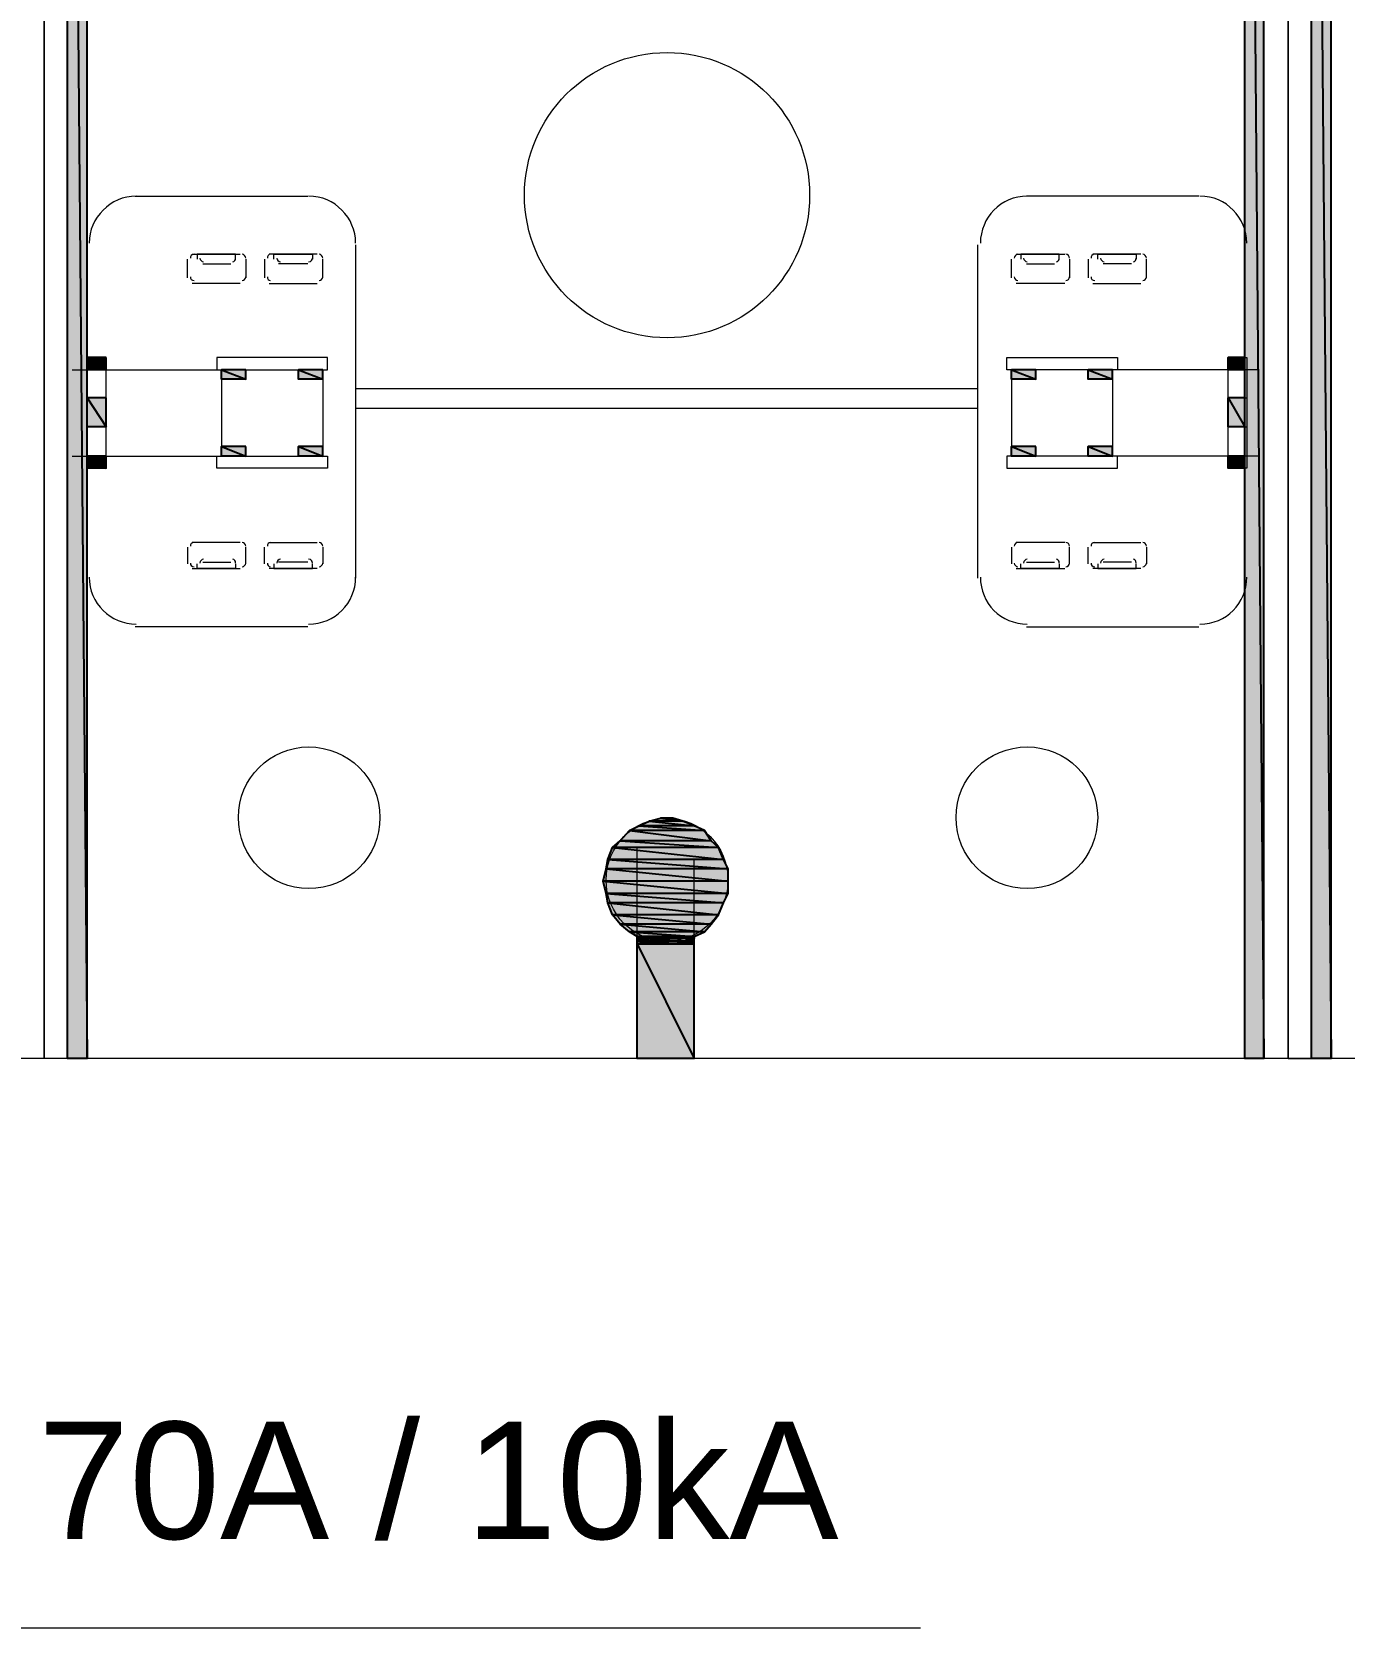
# Model space of a CAD drawing. Header units: millimetres. Extents: x 40 to 176, y -32 to 59.
# Drawn here: x 110.044 to 111.997, y -6.874 to -4.498 of the extents above; entities that cross this region are included whole.
import ezdxf

# ---------------------------------------------------------------- set-up
doc = ezdxf.new("R2010")
doc.units = ezdxf.units.MM
doc.layers.add('15 - Quadro de medição', color=6, linetype='Continuous')
doc.styles.add('Arial0', font='arial.ttf', dxfattribs={"height": 3.14658})

msp = doc.modelspace()

# ---------------------------------------------------------------- hatches: boundary and pattern name
at = {"layer": '15 - Quadro de medição', "true_color": 0x000007}
h = msp.add_hatch(color=7, dxfattribs=at)
h.paths.add_polyline_path([(110.126, -2.6836), (110.0967, -2.6836), (110.126, -6.026)])
h.paths.add_polyline_path([(110.0967, -2.6836), (110.126, -6.026), (110.0967, -6.026)])
h = msp.add_hatch(color=7, dxfattribs=at)
h.paths.add_polyline_path([(111.8775, -2.6836), (111.8496, -2.6836), (111.8775, -6.026)])
h.paths.add_polyline_path([(111.8496, -2.6836), (111.8775, -6.026), (111.8496, -6.026)])
h = msp.add_hatch(color=7, dxfattribs=at)
h.paths.add_polyline_path([(111.9781, -2.6836), (111.9488, -2.6836), (111.9781, -6.026)])
h.paths.add_polyline_path([(111.9488, -2.6836), (111.9781, -6.026), (111.9488, -6.026)])
h = msp.add_hatch(color=7, dxfattribs=at)
h.paths.add_polyline_path([(110.1539, -4.9826), (110.126, -4.9826), (110.1539, -5.0008)])
h.paths.add_polyline_path([(110.126, -4.9826), (110.1539, -5.0008), (110.126, -5.0008)])
h = msp.add_hatch(color=7, dxfattribs=at)
h.paths.add_polyline_path([(111.8496, -4.9826), (111.8244, -4.9826), (111.8496, -5.0008)])
h.paths.add_polyline_path([(111.8244, -4.9826), (111.8496, -5.0008), (111.8244, -5.0008)])
h = msp.add_hatch(color=7, dxfattribs=at)
h.paths.add_polyline_path([(110.362, -5.0008), (110.3257, -5.0008), (110.362, -5.0148)])
h.paths.add_polyline_path([(110.3257, -5.0008), (110.362, -5.0148), (110.3257, -5.0148)])
h = msp.add_hatch(color=7, dxfattribs=at)
h.paths.add_polyline_path([(110.4766, -5.0008), (110.4403, -5.0008), (110.4766, -5.0148)])
h.paths.add_polyline_path([(110.4403, -5.0008), (110.4766, -5.0148), (110.4403, -5.0148)])
h = msp.add_hatch(color=7, dxfattribs=at)
h.paths.add_polyline_path([(111.5381, -5.0008), (111.5018, -5.0008), (111.5381, -5.0148)])
h.paths.add_polyline_path([(111.5018, -5.0008), (111.5381, -5.0148), (111.5018, -5.0148)])
h = msp.add_hatch(color=7, dxfattribs=at)
h.paths.add_polyline_path([(111.6526, -5.0008), (111.6163, -5.0008), (111.6526, -5.0148)])
h.paths.add_polyline_path([(111.6163, -5.0008), (111.6526, -5.0148), (111.6163, -5.0148)])
h = msp.add_hatch(color=7, dxfattribs=at)
h.paths.add_polyline_path([(110.1539, -5.0427), (110.126, -5.0427), (110.1539, -5.086)])
h.paths.add_polyline_path([(110.126, -5.0427), (110.1539, -5.086), (110.126, -5.086)])
h = msp.add_hatch(color=7, dxfattribs=at)
h.paths.add_polyline_path([(111.8496, -5.0427), (111.8244, -5.0427), (111.8496, -5.086)])
h.paths.add_polyline_path([(111.8244, -5.0427), (111.8496, -5.086), (111.8244, -5.086)])
h = msp.add_hatch(color=7, dxfattribs=at)
h.paths.add_polyline_path([(110.1539, -5.1293), (110.126, -5.1293), (110.1539, -5.1475)])
h.paths.add_polyline_path([(110.126, -5.1293), (110.1539, -5.1475), (110.126, -5.1475)])
h = msp.add_hatch(color=7, dxfattribs=at)
h.paths.add_polyline_path([(110.362, -5.1153), (110.3257, -5.1153), (110.362, -5.1293)])
h.paths.add_polyline_path([(110.3257, -5.1153), (110.362, -5.1293), (110.3257, -5.1293)])
h = msp.add_hatch(color=7, dxfattribs=at)
h.paths.add_polyline_path([(110.4766, -5.1153), (110.4403, -5.1153), (110.4766, -5.1293)])
h.paths.add_polyline_path([(110.4403, -5.1153), (110.4766, -5.1293), (110.4403, -5.1293)])
h = msp.add_hatch(color=7, dxfattribs=at)
h.paths.add_polyline_path([(111.5381, -5.1153), (111.5018, -5.1153), (111.5381, -5.1293)])
h.paths.add_polyline_path([(111.5018, -5.1153), (111.5381, -5.1293), (111.5018, -5.1293)])
h = msp.add_hatch(color=7, dxfattribs=at)
h.paths.add_polyline_path([(111.6526, -5.1153), (111.6163, -5.1153), (111.6526, -5.1293)])
h.paths.add_polyline_path([(111.6163, -5.1153), (111.6526, -5.1293), (111.6163, -5.1293)])
h = msp.add_hatch(color=7, dxfattribs=at)
h.paths.add_polyline_path([(111.8496, -5.1293), (111.8244, -5.1293), (111.8496, -5.1475)])
h.paths.add_polyline_path([(111.8244, -5.1293), (111.8496, -5.1475), (111.8244, -5.1475)])
h = msp.add_hatch(color=7, dxfattribs=at)
h.paths.add_polyline_path([(111.0129, -5.6726), (110.9626, -5.6726), (111.0297, -5.6796)])
h.paths.add_polyline_path([(110.9626, -5.6726), (111.0297, -5.6796), (110.9473, -5.6796)])
h = msp.add_hatch(color=7, dxfattribs=at)
h.paths.add_polyline_path([(110.9976, -5.6685), (110.9794, -5.6685), (111.0129, -5.6726)])
h.paths.add_polyline_path([(110.9794, -5.6685), (111.0129, -5.6726), (110.9626, -5.6726)])
h = msp.add_hatch(color=7, dxfattribs=at)
h.paths.add_polyline_path([(111.0548, -5.702), (110.9193, -5.702), (111.066, -5.7118)])
h.paths.add_polyline_path([(110.9193, -5.702), (111.066, -5.7118), (110.9082, -5.7118)])
h = msp.add_hatch(color=7, dxfattribs=at)
h.paths.add_polyline_path([(111.0451, -5.6866), (110.9333, -5.6866), (111.0548, -5.702)])
h.paths.add_polyline_path([(110.9333, -5.6866), (111.0548, -5.702), (110.9193, -5.702)])
h = msp.add_hatch(color=7, dxfattribs=at)
h.paths.add_polyline_path([(111.0297, -5.6796), (110.9473, -5.6796), (111.0451, -5.6866)])
h.paths.add_polyline_path([(110.9473, -5.6796), (111.0451, -5.6866), (110.9333, -5.6866)])
h = msp.add_hatch(color=7, dxfattribs=at)
h.paths.add_polyline_path([(111.066, -5.7118), (110.9082, -5.7118), (111.073, -5.7299)])
h.paths.add_polyline_path([(110.9082, -5.7118), (111.073, -5.7299), (110.9012, -5.7299)])
h = msp.add_hatch(color=7, dxfattribs=at)
h.paths.add_polyline_path([(111.08, -5.7439), (110.8984, -5.7439), (111.08, -5.762)])
h.paths.add_polyline_path([(110.8984, -5.7439), (111.08, -5.762), (110.8942, -5.762)])
h = msp.add_hatch(color=7, dxfattribs=at)
h.paths.add_polyline_path([(111.073, -5.7299), (110.9012, -5.7299), (111.08, -5.7439)])
h.paths.add_polyline_path([(110.9012, -5.7299), (111.08, -5.7439), (110.8984, -5.7439)])
h = msp.add_hatch(color=7, dxfattribs=at)
h.paths.add_polyline_path([(111.08, -5.762), (110.8942, -5.762), (111.08, -5.7802)])
h.paths.add_polyline_path([(110.8942, -5.762), (111.08, -5.7802), (110.8984, -5.7802)])
h = msp.add_hatch(color=7, dxfattribs=at)
h.paths.add_polyline_path([(111.08, -5.7802), (110.8984, -5.7802), (111.073, -5.7942)])
h.paths.add_polyline_path([(110.8984, -5.7802), (111.073, -5.7942), (110.9012, -5.7942)])
h = msp.add_hatch(color=7, dxfattribs=at)
h.paths.add_polyline_path([(111.073, -5.7942), (110.9012, -5.7942), (111.066, -5.8123)])
h.paths.add_polyline_path([(110.9012, -5.7942), (111.066, -5.8123), (110.9082, -5.8123)])
h = msp.add_hatch(color=7, dxfattribs=at)
h.paths.add_polyline_path([(111.066, -5.8123), (110.9082, -5.8123), (111.0548, -5.8263)])
h.paths.add_polyline_path([(110.9082, -5.8123), (111.0548, -5.8263), (110.9193, -5.8263)])
h = msp.add_hatch(color=7, dxfattribs=at)
h.paths.add_polyline_path([(111.0548, -5.8263), (110.9193, -5.8263), (111.0451, -5.8375)])
h.paths.add_polyline_path([(110.9193, -5.8263), (111.0451, -5.8375), (110.9333, -5.8375)])
h = msp.add_hatch(color=7, dxfattribs=at)
h.paths.add_polyline_path([(111.0451, -5.8375), (110.9333, -5.8375), (111.0297, -5.8444)])
h.paths.add_polyline_path([(110.9333, -5.8375), (111.0297, -5.8444), (110.9445, -5.8444)])
h = msp.add_hatch(color=7, dxfattribs=at)
h.paths.add_polyline_path([(110.9473, -5.8444), (110.9445, -5.8444), (110.9557, -5.8472)])
h.paths.add_polyline_path([(110.9445, -5.8444), (110.9557, -5.8472), (110.9445, -5.8472)])
h = msp.add_hatch(color=7, dxfattribs=at)
h.paths.add_polyline_path([(111.0297, -5.8444), (110.9473, -5.8444), (111.0199, -5.8472)])
h.paths.add_polyline_path([(110.9473, -5.8444), (111.0199, -5.8472), (110.9557, -5.8472)])
h = msp.add_hatch(color=7, dxfattribs=at)
h.paths.add_polyline_path([(111.0297, -5.8472), (111.0297, -5.8444)])
h.paths.add_polyline_path([(111.0297, -5.8444), (111.0297, -5.8472), (111.0199, -5.8472)])
h = msp.add_hatch(color=7, dxfattribs=at)
h.paths.add_polyline_path([(110.9557, -5.8472), (110.9445, -5.8472), (110.9626, -5.8514)])
h.paths.add_polyline_path([(110.9445, -5.8472), (110.9626, -5.8514), (110.9445, -5.8514)])
h = msp.add_hatch(color=7, dxfattribs=at)
h.paths.add_polyline_path([(110.9626, -5.8514), (110.9445, -5.8514), (110.9766, -5.8556)])
h.paths.add_polyline_path([(110.9445, -5.8514), (110.9766, -5.8556), (110.9445, -5.8556)])
h = msp.add_hatch(color=7, dxfattribs=at)
h.paths.add_polyline_path([(110.9794, -5.8556), (110.9794, -5.8542), (110.9445, -5.8556)])
h.paths.add_polyline_path([(110.9794, -5.8556), (110.9445, -5.8556), (110.9766, -5.8556)])
h = msp.add_hatch(color=7, dxfattribs=at)
h.paths.add_polyline_path([(110.9445, -5.8556), (110.9794, -5.8556), (110.9794, -5.8542)])
h.paths.add_polyline_path([(110.9794, -5.8556), (110.9794, -5.8542), (110.9445, -5.8556)])
h = msp.add_hatch(color=7, dxfattribs=at)
h.paths.add_polyline_path([(111.0297, -5.8556), (110.9445, -5.8556), (111.0297, -6.026)])
h.paths.add_polyline_path([(110.9445, -5.8556), (111.0297, -6.026), (110.9445, -6.026)])
h = msp.add_hatch(color=7, dxfattribs=at)
h.paths.add_polyline_path([(111.0199, -5.8472), (110.9557, -5.8472), (111.0157, -5.8514)])
h.paths.add_polyline_path([(110.9557, -5.8472), (111.0157, -5.8514), (110.9626, -5.8514)])
h = msp.add_hatch(color=7, dxfattribs=at)
h.paths.add_polyline_path([(111.0129, -5.8514), (111.0115, -5.8514), (110.9626, -5.8514)])
h.paths.add_polyline_path([(111.0129, -5.8514), (110.9626, -5.8514), (111.0157, -5.8514)])
h = msp.add_hatch(color=7, dxfattribs=at)
h.paths.add_polyline_path([(111.0129, -5.8514), (110.9626, -5.8514), (111.0018, -5.8556)])
h.paths.add_polyline_path([(110.9626, -5.8514), (111.0018, -5.8556), (110.9766, -5.8556)])
h = msp.add_hatch(color=7, dxfattribs=at)
h.paths.add_polyline_path([(110.9976, -5.8556), (111.0297, -5.8556), (111.0297, -5.8542)])
h.paths.add_polyline_path([(111.0297, -5.8556), (111.0297, -5.8542), (110.9976, -5.8556)])
h = msp.add_hatch(color=7, dxfattribs=at)
h.paths.add_polyline_path([(111.0297, -5.8514), (111.0129, -5.8514), (111.0297, -5.8556)])
h.paths.add_polyline_path([(111.0129, -5.8514), (111.0297, -5.8556), (111.0018, -5.8556)])
h = msp.add_hatch(color=7, dxfattribs=at)
h.paths.add_polyline_path([(111.0297, -5.8472), (111.0199, -5.8472), (111.0297, -5.8514)])
h.paths.add_polyline_path([(111.0199, -5.8472), (111.0297, -5.8514), (111.0157, -5.8514)])

# ---------------------------------------------------------------- linework, layer by layer
at = {"layer": '15 - Quadro de medição', "color": 7, "linetype": 'Continuous', "lineweight": 20, "true_color": 0x000007}
for points in [[(108.2082, -2.319), (110.0617, -2.319), (110.0617, -6.026), (108.2082, -6.026)], [(110.0617, -2.319), (111.9138, -2.319), (111.9138, -6.026), (110.0617, -6.026)], [(111.9138, -2.319), (113.7687, -2.319), (113.7687, -6.026), (111.9138, -6.026)], [(110.1539, -4.9826), (110.126, -4.9826), (110.126, -5.1475), (110.1539, -5.1475)], [(111.8244, -4.9826), (111.8524, -4.9826), (111.8524, -5.1475), (111.8244, -5.1475)], [(110.3257, -5.0148), (110.362, -5.0148), (110.362, -5.0008), (110.3257, -5.0008)], [(110.4766, -5.0148), (110.4403, -5.0148), (110.4403, -5.0008), (110.4766, -5.0008)], [(111.5018, -5.0148), (111.5381, -5.0148), (111.5381, -5.0008), (111.5018, -5.0008)], [(111.6526, -5.0148), (111.6163, -5.0148), (111.6163, -5.0008), (111.6526, -5.0008)], [(110.3257, -5.1153), (110.362, -5.1153), (110.362, -5.1293), (110.3257, -5.1293)], [(110.4766, -5.1153), (110.4403, -5.1153), (110.4403, -5.1293), (110.4766, -5.1293)], [(111.5018, -5.1153), (111.5381, -5.1153), (111.5381, -5.1293), (111.5018, -5.1293)], [(111.6526, -5.1153), (111.6163, -5.1153), (111.6163, -5.1293), (111.6526, -5.1293)]]:
    msp.add_lwpolyline(points, close=True, dxfattribs=at)
for points in [[(110.133, -2.4615), (111.8496, -2.4615), (111.8496, -6.026), (110.126, -6.026), (110.1246, -6.026), (110.0617, -6.026)], [(110.126, -6.026), (110.126, -2.4685), (110.126, -2.4685)], [(110.0617, -2.5481), (110.0617, -6.026), (108.2082, -6.026), (108.2082, -2.5481)], [(111.9138, -2.5481), (111.9138, -6.026), (110.0617, -6.026), (110.0617, -2.5481)], [(110.0967, -2.6836), (110.0967, -6.026), (110.126, -6.026), (110.0827, -6.026)], [(111.8496, -6.026), (111.8775, -6.026), (111.8775, -2.6836)], [(111.9781, -6.026), (111.9488, -6.026), (111.9488, -2.6836)], [(110.1972, -4.7424), (110.4542, -4.7424), (110.4542, -4.7424)], [(111.7811, -4.7424), (111.5241, -4.7424), (111.5241, -4.7424)], [(110.126, -5.3109), (110.126, -4.815), (110.126, -4.815)], [(110.5255, -4.815), (110.5255, -5.0287), (110.5255, -5.3109)], [(111.4515, -4.815), (111.4515, -5.0287), (111.4515, -5.3109)], [(111.8496, -5.3109), (111.8496, -4.815), (111.8496, -4.815)], [(110.2754, -4.8639), (110.2754, -4.836), (110.2754, -4.836)], [(110.2824, -4.829), (110.3537, -4.829), (110.3537, -4.829)], [(110.3467, -4.836), (110.3467, -4.829), (110.2894, -4.829), (110.2894, -4.836)], [(110.2978, -4.843), (110.3397, -4.843), (110.3397, -4.843)], [(110.362, -4.836), (110.362, -4.8639), (110.362, -4.8639)], [(110.39, -4.836), (110.39, -4.8639), (110.39, -4.8639)], [(110.4682, -4.829), (110.397, -4.829), (110.397, -4.829)], [(110.4039, -4.836), (110.4039, -4.829), (110.4612, -4.829), (110.4612, -4.836)], [(110.4542, -4.843), (110.4109, -4.843), (110.4109, -4.843)], [(110.4766, -4.8639), (110.4766, -4.836), (110.4766, -4.836)], [(111.5018, -4.8639), (111.5018, -4.836), (111.5018, -4.836)], [(111.5088, -4.829), (111.5814, -4.829), (111.5814, -4.829)], [(111.573, -4.836), (111.573, -4.829), (111.5158, -4.829), (111.5158, -4.836)], [(111.5241, -4.843), (111.566, -4.843), (111.566, -4.843)], [(111.5884, -4.836), (111.5884, -4.8639), (111.5884, -4.8639)], [(111.6163, -4.836), (111.6163, -4.8639), (111.6163, -4.8639)], [(111.6945, -4.829), (111.6233, -4.829), (111.6233, -4.829)], [(111.6303, -4.836), (111.6303, -4.829), (111.6876, -4.829), (111.6876, -4.836)], [(111.6806, -4.843), (111.6387, -4.843), (111.6387, -4.843)], [(111.7029, -4.8639), (111.7029, -4.836), (111.7029, -4.836)], [(110.3537, -4.8723), (110.2824, -4.8723), (110.2824, -4.8723)], [(110.397, -4.8723), (110.4682, -4.8723), (110.4682, -4.8723)], [(111.5814, -4.8723), (111.5088, -4.8723), (111.5088, -4.8723)], [(111.6233, -4.8723), (111.6945, -4.8723), (111.6945, -4.8723)], [(110.4766, -5.0008), (110.4836, -5.0008), (110.4836, -4.9826), (110.3187, -4.9826), (110.3187, -5.0008)], [(111.5018, -5.0008), (111.4948, -5.0008), (111.4948, -4.9826), (111.6596, -4.9826), (111.6596, -5.0008)], [(110.1036, -5.0008), (110.4766, -5.0008), (110.4766, -5.1293)], [(110.3257, -5.0008), (110.3257, -5.1293), (110.3257, -5.1293)], [(111.8705, -5.0008), (111.5018, -5.0008), (111.5018, -5.1293)], [(111.6526, -5.0008), (111.6526, -5.1293), (111.6526, -5.1293)], [(110.5255, -5.0287), (111.4515, -5.0287), (111.4515, -5.0287)], [(110.1539, -5.0427), (110.126, -5.0427), (110.126, -5.0427)], [(110.5255, -5.0581), (111.4515, -5.0581), (111.4515, -5.0581)], [(111.8244, -5.0427), (111.8524, -5.0427), (111.8524, -5.0427)], [(110.1539, -5.086), (110.126, -5.086), (110.126, -5.086)], [(111.8244, -5.086), (111.8524, -5.086), (111.8524, -5.086)], [(110.1036, -5.1293), (110.4766, -5.1293), (110.4766, -5.1293)], [(110.4766, -5.1293), (110.4836, -5.1293), (110.4836, -5.1475), (110.3187, -5.1475), (110.3187, -5.1293)], [(111.5018, -5.1293), (111.4948, -5.1293), (111.4948, -5.1475), (111.6596, -5.1475), (111.6596, -5.1293)], [(111.8705, -5.1293), (111.5018, -5.1293), (111.5018, -5.1293)], [(111.3663, -6.8739), (108.2054, -6.8739), (107.5685, -5.1824)], [(110.2754, -5.2648), (110.2754, -5.2899), (110.2754, -5.2899)], [(110.3537, -5.2578), (110.2824, -5.2578), (110.2824, -5.2578)], [(110.362, -5.2899), (110.362, -5.2648), (110.362, -5.2648)], [(110.39, -5.2899), (110.39, -5.2648), (110.39, -5.2648)], [(110.397, -5.2578), (110.4682, -5.2578), (110.4682, -5.2578)], [(110.4766, -5.2648), (110.4766, -5.2899), (110.4766, -5.2899)], [(111.5018, -5.2648), (111.5018, -5.2899), (111.5018, -5.2899)], [(111.5814, -5.2578), (111.5088, -5.2578), (111.5088, -5.2578)], [(111.5884, -5.2899), (111.5884, -5.2648), (111.5884, -5.2648)], [(111.6163, -5.2899), (111.6163, -5.2648), (111.6163, -5.2648)], [(111.6233, -5.2578), (111.6945, -5.2578), (111.6945, -5.2578)], [(111.7029, -5.2648), (111.7029, -5.2899), (111.7029, -5.2899)], [(110.2824, -5.2969), (110.3537, -5.2969), (110.3537, -5.2969)], [(110.3467, -5.2899), (110.3467, -5.2969), (110.2894, -5.2969), (110.2894, -5.2899)], [(110.2978, -5.2871), (110.3397, -5.2871), (110.3397, -5.2871)], [(110.4682, -5.2969), (110.397, -5.2969), (110.397, -5.2969)], [(110.4039, -5.2899), (110.4039, -5.2969), (110.4612, -5.2969), (110.4612, -5.2899)], [(110.4542, -5.2871), (110.4109, -5.2871), (110.4109, -5.2871)], [(111.5088, -5.2969), (111.5814, -5.2969), (111.5814, -5.2969)], [(111.573, -5.2899), (111.573, -5.2969), (111.5158, -5.2969), (111.5158, -5.2899)], [(111.5241, -5.2871), (111.566, -5.2871), (111.566, -5.2871)], [(111.6945, -5.2969), (111.6233, -5.2969), (111.6233, -5.2969)], [(111.6303, -5.2899), (111.6303, -5.2969), (111.6876, -5.2969), (111.6876, -5.2899)], [(111.6806, -5.2871), (111.6387, -5.2871), (111.6387, -5.2871)], [(110.4542, -5.3835), (110.1972, -5.3835), (110.1972, -5.3835)], [(111.5241, -5.3835), (111.7811, -5.3835), (111.7811, -5.3835)], [(110.9445, -6.026), (110.9445, -5.7118), (110.9445, -5.7118)], [(111.0297, -6.026), (111.0297, -5.7299), (111.0297, -5.7299)], [(111.9138, -6.026), (111.9781, -6.026), (111.9767, -6.026), (111.9348, -6.026)]]:
    msp.add_lwpolyline(points, dxfattribs=at)
at = {"layer": '15 - Quadro de medição', "color": 7, "linetype": 'Continuous', "lineweight": -2, "true_color": 0x000007}
for points in [[(110.126, -2.6836), (110.0967, -2.6836), (110.126, -6.026)], [(110.0967, -2.6836), (110.126, -6.026), (110.0967, -6.026)], [(111.8775, -2.6836), (111.8496, -2.6836), (111.8775, -6.026)], [(111.8496, -2.6836), (111.8775, -6.026), (111.8496, -6.026)], [(111.9781, -2.6836), (111.9488, -2.6836), (111.9781, -6.026)], [(111.9488, -2.6836), (111.9781, -6.026), (111.9488, -6.026)], [(110.1539, -4.9826), (110.126, -4.9826), (110.1539, -5.0008)], [(110.126, -4.9826), (110.1539, -5.0008), (110.126, -5.0008)], [(111.8496, -4.9826), (111.8244, -4.9826), (111.8496, -5.0008)], [(111.8244, -4.9826), (111.8496, -5.0008), (111.8244, -5.0008)], [(110.362, -5.0008), (110.3257, -5.0008), (110.362, -5.0148)], [(110.3257, -5.0008), (110.362, -5.0148), (110.3257, -5.0148)], [(110.4766, -5.0008), (110.4403, -5.0008), (110.4766, -5.0148)], [(110.4403, -5.0008), (110.4766, -5.0148), (110.4403, -5.0148)], [(111.5381, -5.0008), (111.5018, -5.0008), (111.5381, -5.0148)], [(111.5018, -5.0008), (111.5381, -5.0148), (111.5018, -5.0148)], [(111.6526, -5.0008), (111.6163, -5.0008), (111.6526, -5.0148)], [(111.6163, -5.0008), (111.6526, -5.0148), (111.6163, -5.0148)], [(110.1539, -5.0427), (110.126, -5.0427), (110.1539, -5.086)], [(110.126, -5.0427), (110.1539, -5.086), (110.126, -5.086)], [(111.8496, -5.0427), (111.8244, -5.0427), (111.8496, -5.086)], [(111.8244, -5.0427), (111.8496, -5.086), (111.8244, -5.086)], [(110.1539, -5.1293), (110.126, -5.1293), (110.1539, -5.1475)], [(110.126, -5.1293), (110.1539, -5.1475), (110.126, -5.1475)], [(110.362, -5.1153), (110.3257, -5.1153), (110.362, -5.1293)], [(110.3257, -5.1153), (110.362, -5.1293), (110.3257, -5.1293)], [(110.4766, -5.1153), (110.4403, -5.1153), (110.4766, -5.1293)], [(110.4403, -5.1153), (110.4766, -5.1293), (110.4403, -5.1293)], [(111.5381, -5.1153), (111.5018, -5.1153), (111.5381, -5.1293)], [(111.5018, -5.1153), (111.5381, -5.1293), (111.5018, -5.1293)], [(111.6526, -5.1153), (111.6163, -5.1153), (111.6526, -5.1293)], [(111.6163, -5.1153), (111.6526, -5.1293), (111.6163, -5.1293)], [(111.8496, -5.1293), (111.8244, -5.1293), (111.8496, -5.1475)], [(111.8244, -5.1293), (111.8496, -5.1475), (111.8244, -5.1475)], [(110.9626, -5.6726), (111.0297, -5.6796), (110.9473, -5.6796)], [(110.9794, -5.6685), (111.0129, -5.6726), (110.9626, -5.6726)], [(111.0129, -5.6726), (110.9626, -5.6726), (111.0297, -5.6796)], [(110.9976, -5.6685), (110.9794, -5.6685), (111.0129, -5.6726)], [(110.9193, -5.702), (111.066, -5.7118), (110.9082, -5.7118)], [(110.9333, -5.6866), (111.0548, -5.702), (110.9193, -5.702)], [(111.0548, -5.702), (110.9193, -5.702), (111.066, -5.7118)], [(110.9473, -5.6796), (111.0451, -5.6866), (110.9333, -5.6866)], [(111.0451, -5.6866), (110.9333, -5.6866), (111.0548, -5.702)], [(111.0297, -5.6796), (110.9473, -5.6796), (111.0451, -5.6866)], [(110.9082, -5.7118), (111.073, -5.7299), (110.9012, -5.7299)], [(111.066, -5.7118), (110.9082, -5.7118), (111.073, -5.7299)], [(110.8984, -5.7439), (111.08, -5.762), (110.8942, -5.762)], [(110.9012, -5.7299), (111.08, -5.7439), (110.8984, -5.7439)], [(111.08, -5.7439), (110.8984, -5.7439), (111.08, -5.762)], [(111.073, -5.7299), (110.9012, -5.7299), (111.08, -5.7439)], [(111.08, -5.762), (110.8942, -5.762), (111.08, -5.7802)], [(110.8942, -5.762), (111.08, -5.7802), (110.8984, -5.7802)], [(111.08, -5.7802), (110.8984, -5.7802), (111.073, -5.7942)], [(110.8984, -5.7802), (111.073, -5.7942), (110.9012, -5.7942)], [(111.073, -5.7942), (110.9012, -5.7942), (111.066, -5.8123)], [(110.9012, -5.7942), (111.066, -5.8123), (110.9082, -5.8123)], [(111.066, -5.8123), (110.9082, -5.8123), (111.0548, -5.8263)], [(110.9082, -5.8123), (111.0548, -5.8263), (110.9193, -5.8263)], [(111.0548, -5.8263), (110.9193, -5.8263), (111.0451, -5.8375)], [(110.9193, -5.8263), (111.0451, -5.8375), (110.9333, -5.8375)], [(111.0451, -5.8375), (110.9333, -5.8375), (111.0297, -5.8444)], [(110.9333, -5.8375), (111.0297, -5.8444), (110.9445, -5.8444)], [(110.9445, -5.8444), (110.9445, -5.8444)], [(111.0297, -5.8444), (110.9445, -5.8444)], [(110.9445, -5.8444), (111.0297, -5.8444), (110.9473, -5.8444)], [(110.9445, -5.8444), (110.9473, -5.8444), (110.9473, -5.8444)], [(110.9473, -5.8444), (110.9473, -5.8444), (110.9445, -5.8444)], [(110.9473, -5.8444), (110.9445, -5.8444), (110.9557, -5.8472)], [(110.9445, -5.8444), (110.9557, -5.8472), (110.9445, -5.8472)], [(111.0297, -5.8444), (110.9473, -5.8444), (111.0199, -5.8472)], [(110.9473, -5.8444), (111.0199, -5.8472), (110.9557, -5.8472)], [(111.0297, -5.8444), (111.0297, -5.8472), (111.0199, -5.8472)], [(111.0297, -5.8444), (111.0297, -5.8444)], [(111.0297, -5.8444), (111.0297, -5.8444)], [(111.0297, -5.8444), (111.0297, -5.8444)], [(111.0297, -5.8472), (111.0297, -5.8444)], [(110.9557, -5.8472), (110.9445, -5.8472), (110.9626, -5.8514)], [(110.9445, -5.8472), (110.9626, -5.8514), (110.9445, -5.8514)], [(110.9445, -5.8514), (110.9626, -5.8514), (110.9626, -5.8514)], [(110.9626, -5.8514), (110.9626, -5.8514), (110.9445, -5.8514)], [(110.9445, -5.8514), (110.9626, -5.8514), (110.9626, -5.8514)], [(110.9626, -5.8514), (110.9626, -5.8514), (110.9445, -5.8514)], [(110.9626, -5.8514), (110.9445, -5.8514), (110.9766, -5.8556)], [(110.9445, -5.8514), (110.9766, -5.8556), (110.9445, -5.8556)], [(110.9794, -5.8556), (110.9794, -5.8542), (110.9445, -5.8556)], [(110.9445, -5.8556), (110.9794, -5.8556), (110.9794, -5.8542)], [(110.9794, -5.8556), (110.9794, -5.8542), (110.9445, -5.8556)], [(110.9794, -5.8556), (110.9445, -5.8556), (110.9766, -5.8556)], [(111.0297, -5.8556), (110.9445, -5.8556), (111.0297, -6.026)], [(110.9445, -5.8556), (111.0297, -6.026), (110.9445, -6.026)], [(111.0199, -5.8472), (110.9557, -5.8472), (111.0157, -5.8514)], [(110.9557, -5.8472), (111.0157, -5.8514), (110.9626, -5.8514)], [(111.0129, -5.8514), (111.0115, -5.8514), (110.9626, -5.8514)], [(111.0129, -5.8514), (110.9626, -5.8514), (111.0157, -5.8514)], [(111.0129, -5.8514), (110.9626, -5.8514), (111.0018, -5.8556)], [(110.9626, -5.8514), (111.0018, -5.8556), (110.9766, -5.8556)], [(111.0018, -5.8556), (110.9766, -5.8556), (110.9976, -5.8556)], [(110.9766, -5.8556), (110.9976, -5.8556), (110.9794, -5.8556)], [(110.9976, -5.8556), (111.0297, -5.8556), (111.0297, -5.8542)], [(111.0297, -5.8556), (111.0297, -5.8542), (110.9976, -5.8556)], [(111.0018, -5.8556), (111.0297, -5.8556), (110.9976, -5.8556)], [(111.0129, -5.8514), (111.0297, -5.8556), (111.0018, -5.8556)], [(111.0297, -5.8556), (111.0018, -5.8556)], [(111.0157, -5.8514), (111.0297, -5.8514), (111.0129, -5.8514)], [(111.0129, -5.8514), (111.0297, -5.8514), (111.0297, -5.8514)], [(111.0297, -5.8514), (111.0297, -5.8514), (111.0129, -5.8514)], [(111.0297, -5.8514), (111.0129, -5.8514), (111.0297, -5.8556)], [(111.0199, -5.8472), (111.0297, -5.8514), (111.0157, -5.8514)], [(111.0297, -5.8514), (111.0157, -5.8514)], [(111.0297, -5.8472), (111.0199, -5.8472), (111.0297, -5.8514)]]:
    msp.add_lwpolyline(points, close=True, dxfattribs=at)
at = {"layer": '15 - Quadro de medição', "color": 7, "linetype": 'Continuous', "lineweight": 20, "true_color": 0x000007}
for points in [[(111.2015, -4.741), (111.2015, -4.6237), (111.1065, -4.5287), (110.9892, -4.5287), (110.9892, -4.5287), (110.8719, -4.5287), (110.7769, -4.6237), (110.7769, -4.741), (110.7769, -4.741), (110.7769, -4.8583), (110.8719, -4.9533), (110.9892, -4.9533), (110.9892, -4.9533), (111.1065, -4.9533), (111.2015, -4.8583), (111.2015, -4.741)], [(110.5618, -5.6671), (110.5618, -5.6084), (110.5143, -5.5623), (110.4556, -5.5623), (110.4556, -5.5623), (110.3984, -5.5623), (110.3509, -5.6084), (110.3509, -5.6671), (110.3509, -5.6671), (110.3509, -5.7257), (110.3984, -5.7732), (110.4556, -5.7732), (110.4556, -5.7732), (110.5143, -5.7732), (110.5618, -5.7257), (110.5618, -5.6671)], [(111.6303, -5.6671), (111.6303, -5.6084), (111.5842, -5.5623), (111.5255, -5.5623), (111.5255, -5.5623), (111.4669, -5.5623), (111.4194, -5.6084), (111.4194, -5.6671), (111.4194, -5.6671), (111.4194, -5.7257), (111.4669, -5.7732), (111.5255, -5.7732), (111.5255, -5.7732), (111.5842, -5.7732), (111.6303, -5.7257), (111.6303, -5.6671)], [(111.08, -5.7606), (111.08, -5.7104), (111.0395, -5.6685), (110.9892, -5.6685), (110.9892, -5.6685), (110.9389, -5.6685), (110.8984, -5.7104), (110.8984, -5.7606), (110.8984, -5.7606), (110.8984, -5.8109), (110.9389, -5.8514), (110.9892, -5.8514), (110.9892, -5.8514), (111.0395, -5.8514), (111.08, -5.8109), (111.08, -5.7606)]]:
    msp.add_open_spline(points, degree=3, knots=[0, 0, 0, 0, 0.0625, 0.0625, 0.0625, 0.062501, 0.125, 0.125, 0.125, 0.125001, 0.1875, 0.1875, 0.1875, 0.187501, 1, 1, 1, 1], dxfattribs=at)
for points in [[(110.1986, -4.7424), (110.1609, -4.7424), (110.1288, -4.7745), (110.1288, -4.8122)], [(110.5255, -4.8122), (110.5255, -4.7745), (110.4947, -4.7424), (110.4556, -4.7424)], [(111.5255, -4.7424), (111.4864, -4.7424), (111.4557, -4.7745), (111.4557, -4.8122)], [(111.8524, -4.8122), (111.8524, -4.7745), (111.8217, -4.7424), (111.7825, -4.7424)], [(110.2852, -4.829), (110.281, -4.829), (110.2796, -4.8318), (110.2796, -4.8346)], [(110.2936, -4.8346), (110.2936, -4.8374), (110.2964, -4.8402), (110.2992, -4.8402)], [(110.3425, -4.8402), (110.3453, -4.8402), (110.3467, -4.8374), (110.3467, -4.8346)], [(110.362, -4.8346), (110.362, -4.8318), (110.3592, -4.829), (110.3565, -4.829)], [(110.3984, -4.829), (110.3956, -4.829), (110.3942, -4.8318), (110.3942, -4.8346)], [(110.4081, -4.8346), (110.4081, -4.8374), (110.4109, -4.8402), (110.4137, -4.8402)], [(110.4556, -4.8402), (110.4598, -4.8402), (110.4612, -4.8374), (110.4612, -4.8346)], [(110.4766, -4.8346), (110.4766, -4.8318), (110.4738, -4.829), (110.471, -4.829)], [(111.5116, -4.829), (111.5088, -4.829), (111.506, -4.8318), (111.506, -4.8346)], [(111.52, -4.8346), (111.52, -4.8374), (111.5227, -4.8402), (111.5255, -4.8402)], [(111.5688, -4.8402), (111.5716, -4.8402), (111.573, -4.8374), (111.573, -4.8346)], [(111.5884, -4.8346), (111.5884, -4.8318), (111.5856, -4.829), (111.5828, -4.829)], [(111.6261, -4.829), (111.6219, -4.829), (111.6205, -4.8318), (111.6205, -4.8346)], [(111.6345, -4.8346), (111.6345, -4.8374), (111.6373, -4.8402), (111.6401, -4.8402)], [(111.6834, -4.8402), (111.6862, -4.8402), (111.6876, -4.8374), (111.6876, -4.8346)], [(111.7029, -4.8346), (111.7029, -4.8318), (111.7001, -4.829), (111.6973, -4.829)], [(110.2796, -4.8625), (110.2796, -4.8653), (110.281, -4.8681), (110.2852, -4.8681)], [(110.3565, -4.8681), (110.3592, -4.8681), (110.362, -4.8653), (110.362, -4.8625)], [(110.3942, -4.8625), (110.3942, -4.8653), (110.3956, -4.8681), (110.3984, -4.8681)], [(110.471, -4.8681), (110.4738, -4.8681), (110.4766, -4.8653), (110.4766, -4.8625)], [(111.506, -4.8625), (111.506, -4.8653), (111.5088, -4.8681), (111.5116, -4.8681)], [(111.5828, -4.8681), (111.5856, -4.8681), (111.5884, -4.8653), (111.5884, -4.8625)], [(111.6205, -4.8625), (111.6205, -4.8653), (111.6219, -4.8681), (111.6261, -4.8681)], [(111.6973, -4.8681), (111.7001, -4.8681), (111.7029, -4.8653), (111.7029, -4.8625)], [(110.2852, -5.2578), (110.281, -5.2578), (110.2796, -5.2606), (110.2796, -5.2634)], [(110.362, -5.2634), (110.362, -5.2606), (110.3592, -5.2578), (110.3565, -5.2578)], [(110.3984, -5.2578), (110.3956, -5.2578), (110.3942, -5.2606), (110.3942, -5.2634)], [(110.4766, -5.2634), (110.4766, -5.2606), (110.4738, -5.2578), (110.471, -5.2578)], [(111.5116, -5.2578), (111.5088, -5.2578), (111.506, -5.2606), (111.506, -5.2634)], [(111.5884, -5.2634), (111.5884, -5.2606), (111.5856, -5.2578), (111.5828, -5.2578)], [(111.6261, -5.2578), (111.6219, -5.2578), (111.6205, -5.2606), (111.6205, -5.2634)], [(111.7029, -5.2634), (111.7029, -5.2606), (111.7001, -5.2578), (111.6973, -5.2578)], [(110.2796, -5.2885), (110.2796, -5.2913), (110.281, -5.2941), (110.2852, -5.2941)], [(110.2992, -5.283), (110.2964, -5.283), (110.2936, -5.2857), (110.2936, -5.2885)], [(110.3467, -5.2885), (110.3467, -5.2857), (110.3453, -5.283), (110.3425, -5.283)], [(110.3565, -5.2941), (110.3592, -5.2941), (110.362, -5.2913), (110.362, -5.2885)], [(110.3942, -5.2885), (110.3942, -5.2913), (110.3956, -5.2941), (110.3984, -5.2941)], [(110.4137, -5.283), (110.4109, -5.283), (110.4081, -5.2857), (110.4081, -5.2885)], [(110.4612, -5.2885), (110.4612, -5.2857), (110.4598, -5.283), (110.4556, -5.283)], [(110.471, -5.2941), (110.4738, -5.2941), (110.4766, -5.2913), (110.4766, -5.2885)], [(111.506, -5.2885), (111.506, -5.2913), (111.5088, -5.2941), (111.5116, -5.2941)], [(111.5255, -5.283), (111.5227, -5.283), (111.52, -5.2857), (111.52, -5.2885)], [(111.573, -5.2885), (111.573, -5.2857), (111.5716, -5.283), (111.5688, -5.283)], [(111.5828, -5.2941), (111.5856, -5.2941), (111.5884, -5.2913), (111.5884, -5.2885)], [(111.6205, -5.2885), (111.6205, -5.2913), (111.6219, -5.2941), (111.6261, -5.2941)], [(111.6401, -5.283), (111.6373, -5.283), (111.6345, -5.2857), (111.6345, -5.2885)], [(111.6876, -5.2885), (111.6876, -5.2857), (111.6862, -5.283), (111.6834, -5.283)], [(111.6973, -5.2941), (111.7001, -5.2941), (111.7029, -5.2913), (111.7029, -5.2885)], [(110.1288, -5.3095), (110.1288, -5.3486), (110.1609, -5.3793), (110.1986, -5.3793)], [(110.4556, -5.3793), (110.4947, -5.3793), (110.5255, -5.3486), (110.5255, -5.3095)], [(111.4557, -5.3095), (111.4557, -5.3486), (111.4864, -5.3793), (111.5255, -5.3793)], [(111.7825, -5.3793), (111.8217, -5.3793), (111.8524, -5.3486), (111.8524, -5.3095)]]:
    msp.add_open_spline(points, degree=3, dxfattribs=at)

# ---------------------------------------------------------------- texts
at = {"layer": '15 - Quadro de medição', "color": 7, "true_color": 0x000007, "style": 'Arial0'}
msp.add_text('Disjuntor Geral 70A / 10kA', height=0.174399, dxfattribs=at).set_placement((108.3605, -6.7412))

doc.saveas('drawing.dxf')
